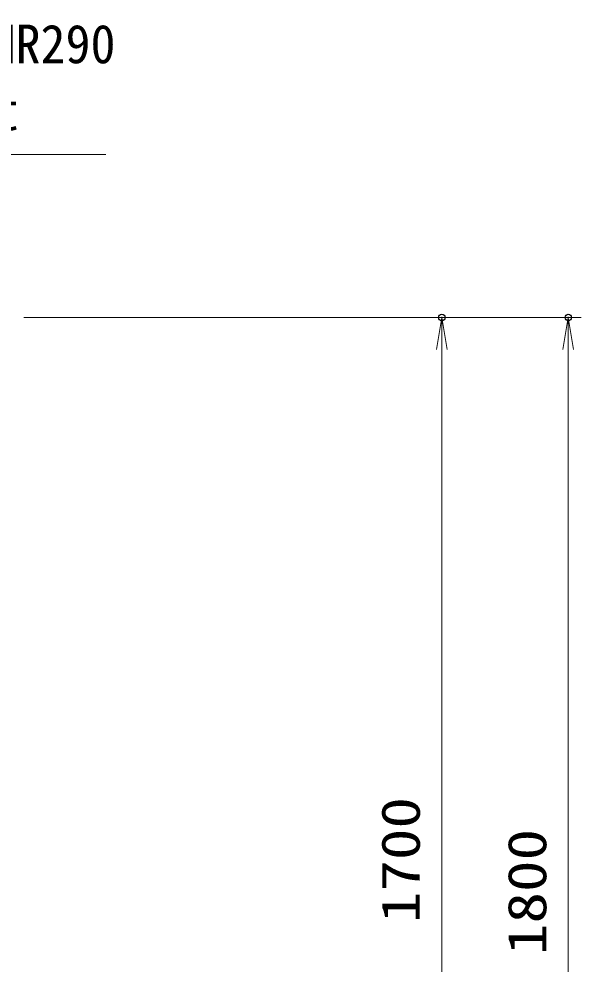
# Model space of a CAD drawing. Units: millimetres at full size. Extents: x -5940 to 5940, y -4200 to 4200.
# Drawn here: x -119 to 762, y -642 to 840 of the extents above; entities that cross this region are included whole.
import ezdxf
from ezdxf.enums import TextEntityAlignment as Align

# ---------------------------------------------------------------- set-up
doc = ezdxf.new("R2010")
doc.units = ezdxf.units.MM
doc.header["$LTSCALE"] = 20
doc.header["$PDMODE"] = 32
doc.header["$PDSIZE"] = 10
doc.layers.add('0-6_寸法線', color=4, linetype='Continuous', lineweight=18)
doc.layers.add('0-7_0', color=7, linetype='Continuous', lineweight=18)
doc.layers.add('0-8_Defpoints', color=7, linetype='Continuous')
doc.styles.add('ＭＳ ゴシック', font='')
doc.styles.get('ＭＳ ゴシック').set_extended_font_data('MS Gothic')

# ---------------------------------------------------------------- blocks, each defined once
blk = doc.blocks.new('_Open')
at = {"layer": '0-7_0'}
blk.add_line((-20, 3.333), (0, 0), dxfattribs=at)
blk.add_lwpolyline([(-20, -3.333), (0, 0), (-20, 0)], dxfattribs=at)
blk = doc.blocks.new('S24')
at = {"layer": '0-6_寸法線'}
for points in [[(-2795332.3, 57488975.9), (-2809552.3, 57488975.9), (-2813491.2, 57480744.7), (-2813922.9, 57479842.7)], [(-2813641.6, 57480816.7), (-2813922.9, 57479842.7), (-2813340.9, 57480672.8)]]:
    blk.add_lwpolyline(points, dxfattribs=at)
at = {"layer": '0-6_寸法線', "color": 254, "style": 'ＭＳ ゴシック'}
for s, width, p in [('中間格子 STKMR290', 0.95, (-2808359.5, 57491472.8)), ('50×30×1.6t', 1.05, (-2808436.3, 57489372.8))]:
    blk.add_text(s, height=1212, dxfattribs=dict(at, width=width)).set_placement(p, align=Align.BOTTOM_LEFT)

msp = doc.modelspace()

# ---------------------------------------------------------------- linework, layer by layer
at = {"layer": '0-6_寸法線'}
for p, q in [((-111.54, 371.52), (563.45, 371.52)), ((-111.54, 371.52), (761.54, 371.52)), ((543.45, -1328.48), (543.45, 371.52)), ((741.54, -1428.48), (741.54, 371.52))]:
    msp.add_line(p, q, dxfattribs=at)
at = {"layer": '0-8_Defpoints'}
for p in [(543.45, 371.52), (741.54, 371.52)]:
    msp.add_point(p, dxfattribs=at)

# ---------------------------------------------------------------- block references
at = {"layer": '0-6_寸法線', "xscale": 0.05, "yscale": 0.05}
msp.add_blockref('S24', (139783.64, -2873821.65), dxfattribs=at)
at = {"layer": '0-6_寸法線', "xscale": 2.5, "yscale": 2.5, "rotation": 90}
for p in [(543.45, 371.52), (741.54, 371.52)]:
    msp.add_blockref('_Open', p, dxfattribs=at)

# ---------------------------------------------------------------- texts
at = {"layer": '0-6_寸法線', "color": 254, "style": 'ＭＳ ゴシック', "width": 1.2}
for s, p in [('1700', (527.11, -578.08)), ('1800', (725.2, -628.08))]:
    msp.add_text(s, height=60.56, rotation=90, dxfattribs=at).set_placement(p, align=Align.BOTTOM_LEFT)

doc.saveas('drawing.dxf')
